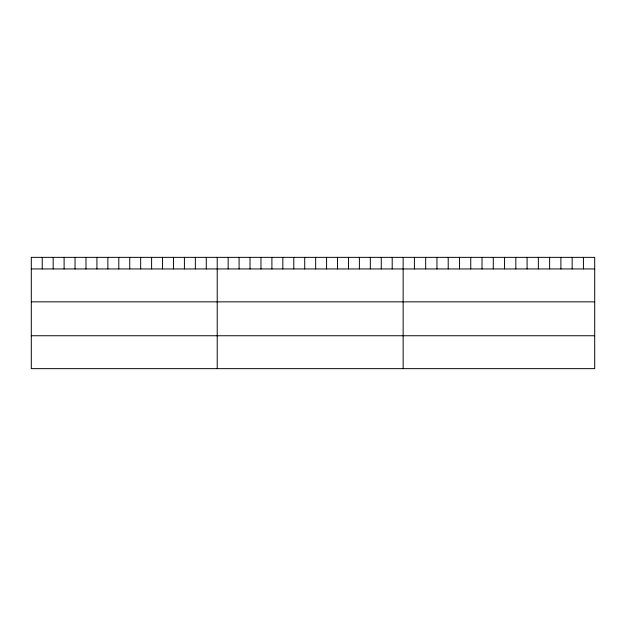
<?xml version="1.0" encoding="UTF-8"?>
<svg xmlns="http://www.w3.org/2000/svg" width="626" height="626" viewBox="0 0 626 626"><rect width="100%" height="100%" fill="white"/><g stroke="black" fill="none" stroke-linecap="round" stroke-linejoin="round"><path stroke-width="0.94" d="M594.7 268.945L594.7 368.644L31.3 368.644L31.3 257.356L594.7 257.356L594.7 268.945L31.3 268.945M31.3 301.849L594.7 301.849M31.3 335.747L594.7 335.747M583.432 257.356L583.432 268.945M572.164 257.356L572.164 268.945M560.896 257.356L560.896 268.945M549.628 257.356L549.628 268.945M538.36 257.356L538.36 268.945M527.092 257.356L527.092 268.945M515.824 257.356L515.824 268.945M504.556 257.356L504.556 268.945M493.288 257.356L493.288 268.945M482.02 257.356L482.02 268.945M470.752 257.356L470.752 268.945M459.484 257.356L459.484 268.945M448.216 257.356L448.216 268.945M436.948 257.356L436.948 268.945M425.68 257.356L425.68 268.945M414.412 257.356L414.412 268.945M403.144 257.356L403.144 368.644M392.205 257.356L392.205 268.945M381.273 257.356L381.273 268.945M370.334 257.356L370.334 268.945M359.394 257.356L359.394 268.945M348.463 257.356L348.463 268.945M337.524 257.356L337.524 268.945M326.584 257.356L326.584 268.945M315.653 257.356L315.653 268.945M304.713 257.356L304.713 268.945M293.782 257.356L293.782 268.945M282.842 257.356L282.842 268.945M271.903 257.356L271.903 268.945M260.972 257.356L260.972 268.945M250.032 257.356L250.032 268.945M239.093 257.356L239.093 268.945M228.161 257.356L228.161 268.945M217.222 257.356L217.222 368.644M206.283 257.356L206.283 268.945M195.351 257.356L195.351 268.945M184.412 257.356L184.412 268.945M173.472 257.356L173.472 268.945M162.541 257.356L162.541 268.945M151.602 257.356L151.602 268.945M140.662 257.356L140.662 268.945M129.731 257.356L129.731 268.945M118.791 257.356L118.791 268.945M107.86 257.356L107.86 268.945M96.92 257.356L96.92 268.945M85.981 257.356L85.981 268.945M75.05 257.356L75.05 268.945M64.11 257.356L64.11 268.945M53.171 257.356L53.171 268.945M42.239 257.356L42.239 268.945"/></g></svg>
